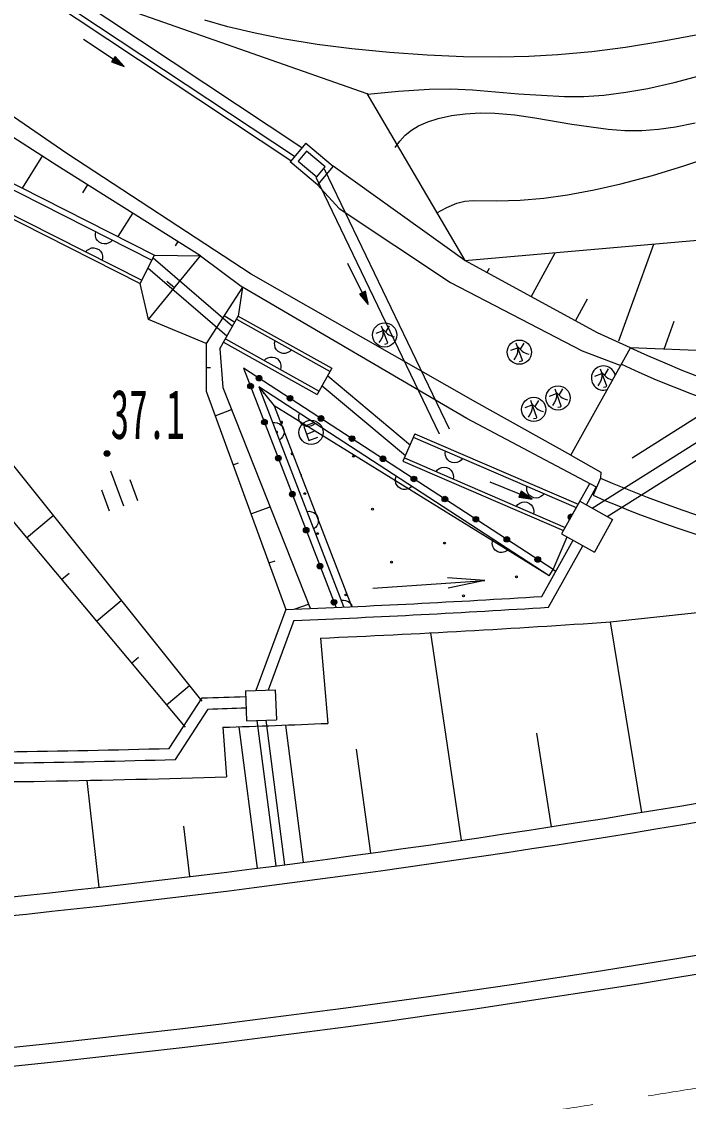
# Model space of a CAD drawing. Units: millimetres, scale not verified. Extents: x 40000 to 680000, y 20000 to 380000.
# Drawn here: x 423750 to 441552, y 273858 to 302675 of the extents above; entities that cross this region are included whole.
import ezdxf
from ezdxf.enums import TextEntityAlignment as Align

# ---------------------------------------------------------------- set-up
doc = ezdxf.new("R2010")
doc.units = ezdxf.units.MM
doc.header["$LTSCALE"] = 1000
doc.linetypes.add('CHAIN', pattern=[18.5, 12, -1.5, 3.5, -1.5])
doc.layers.add('M-BGD', color=7, linetype='Continuous', lineweight=25)
doc.layers.add('M-BMK', color=2, linetype='CHAIN', lineweight=13)
doc.styles.add('ＭＳ ゴシック', font='')
doc.styles.get('ＭＳ ゴシック').set_extended_font_data('MS Gothic')

msp = doc.modelspace()

# ---------------------------------------------------------------- linework, layer by layer
at = {"layer": 'M-BGD'}
for p, q in [((430938, 298957), (424417, 303288)), ((431035, 299072), (424650, 303313)), ((431230, 299303), (425116, 303364)), ((425441, 303399), (432966, 300758)), ((424689, 298834), (418694, 302668)), ((424961, 299155), (419677, 302775)), ((429253, 302538), (428638, 302714)), ((429986, 302363), (429253, 302538)), ((430727, 302218), (429986, 302363)), ((441804, 302324), (440840, 302141)), ((426492, 301480), (425403, 302193)), ((431644, 302067), (430727, 302218)), ((432564, 301946), (431644, 302067)), ((440840, 302141), (439869, 301986)), ((426247, 301745), (426151, 301599)), ((426166, 301605), (426247, 301729)), ((426492, 301480), (426247, 301745)), ((426247, 301729), (426461, 301501)), ((433568, 301846), (432564, 301946)), ((434576, 301775), (433568, 301846)), ((435545, 301735), (434576, 301775)), ((436510, 301725), (435545, 301735)), ((437291, 301742), (436510, 301725)), ((438067, 301789), (437291, 301742)), ((438969, 301872), (438067, 301789)), ((439869, 301986), (438969, 301872)), ((416995, 301488), (427230, 296308)), ((417063, 301622), (427298, 296442)), ((426151, 301599), (426492, 301480)), ((426462, 301500), (426166, 301605)), ((426184, 301609), (426251, 301711)), ((426432, 301520), (426184, 301609)), ((426202, 301613), (426255, 301693)), ((426403, 301539), (426202, 301613)), ((426220, 301616), (426259, 301675)), ((426373, 301558), (426220, 301616)), ((426239, 301620), (426263, 301657)), ((426343, 301578), (426239, 301620)), ((426251, 301711), (426432, 301520)), ((426255, 301693), (426403, 301539)), ((426257, 301624), (426266, 301639)), ((426313, 301597), (426257, 301624)), ((426259, 301675), (426373, 301558)), ((426262, 301631), (426313, 301597)), ((426263, 301657), (426343, 301578)), ((426266, 301639), (426313, 301597)), ((441174, 301052), (441873, 301240)), ((416679, 300863), (426914, 295683)), ((416724, 300952), (426959, 295772)), ((433808, 300822), (434630, 300875)), ((434630, 300875), (435209, 300878)), ((435209, 300878), (435787, 300851)), ((435787, 300851), (437015, 300747)), ((439881, 300790), (440468, 300893)), ((440468, 300893), (441174, 301052)), ((432966, 300758), (435584, 296295)), ((432985, 300739), (433808, 300822)), ((437015, 300747), (438241, 300674)), ((438241, 300674), (438764, 300680)), ((438764, 300680), (439291, 300716)), ((439291, 300716), (439881, 300790)), ((434349, 299894), (434598, 300004)), ((434598, 300004), (434868, 300089)), ((434868, 300089), (435228, 300165)), ((435228, 300165), (435594, 300211)), ((435594, 300211), (435988, 300236)), ((435988, 300236), (436382, 300231)), ((436382, 300231), (436916, 300186)), ((436916, 300186), (437453, 300111)), ((437453, 300111), (438435, 299940)), ((433987, 299643), (434156, 299779)), ((434156, 299779), (434349, 299894)), ((438435, 299940), (439413, 299800)), ((439413, 299800), (439858, 299770)), ((439858, 299770), (440307, 299770)), ((440307, 299770), (440757, 299803)), ((440757, 299803), (441211, 299866)), ((441211, 299866), (441731, 299973)), ((431339, 299432), (430920, 298936)), ((431339, 299432), (432068, 298818)), ((433727, 299312), (433845, 299486)), ((433845, 299486), (433987, 299643)), ((429878, 295935), (424961, 299155)), ((431357, 299221), (431132, 298954)), ((431856, 298800), (431357, 299221)), ((441429, 298824), (442694, 299253)), ((424312, 299098), (423761, 298232)), ((428523, 296420), (424689, 298834)), ((431648, 298322), (430920, 298936)), ((431132, 298954), (431630, 298533)), ((431630, 298533), (431856, 298800)), ((432068, 298818), (431648, 298321)), ((435173, 291799), (431837, 298737)), ((435584, 296295), (432068, 298818)), ((439745, 298342), (440590, 298568)), ((440590, 298568), (441429, 298824)), ((425515, 298333), (425373, 298109)), ((434903, 291669), (431613, 298512)), ((431648, 298321), (432224, 297683)), ((439036, 298181), (439745, 298342)), ((437696, 297966), (438328, 298052)), ((438328, 298052), (439036, 298181)), ((432224, 297683), (435197, 295713)), ((434837, 297571), (435098, 297715)), ((435098, 297715), (435371, 297831)), ((435371, 297831), (435585, 297881)), ((435585, 297881), (435807, 297902)), ((435807, 297902), (436438, 297890)), ((436438, 297890), (437062, 297909)), ((437062, 297909), (437696, 297966)), ((426718, 297568), (426318, 296938)), ((425719, 297008), (425728, 297068)), ((425723, 296951), (425719, 297008)), ((425742, 296880), (425723, 296951)), ((425778, 296829), (425742, 296880)), ((425822, 296787), (425778, 296829)), ((426174, 296842), (426130, 296800)), ((435584, 296295), (442379, 296890)), ((425457, 296533), (425501, 296575)), ((425501, 296575), (425550, 296605)), ((425550, 296605), (425617, 296633)), ((425617, 296633), (425679, 296635)), ((425679, 296635), (425740, 296624)), ((425740, 296624), (425809, 296589)), ((425809, 296589), (425853, 296547)), ((425891, 296752), (425822, 296787)), ((425853, 296547), (425889, 296495)), ((425952, 296741), (425891, 296752)), ((426014, 296743), (425952, 296741)), ((426081, 296770), (426014, 296743)), ((426130, 296800), (426081, 296770)), ((427921, 296803), (427850, 296690)), ((439696, 294159), (440630, 296735)), ((425889, 296495), (425908, 296424)), ((425912, 296367), (425903, 296307)), ((425908, 296424), (425912, 296367)), ((426914, 295683), (427298, 296442)), ((427142, 294722), (428523, 296420)), ((427264, 296374), (429382, 294547)), ((427298, 296442), (428523, 296420)), ((428523, 296420), (429648, 295587)), ((439125, 294366), (435584, 296295)), ((437355, 295330), (437995, 296505)), ((429233, 294280), (427124, 296098)), ((433005, 295127), (432461, 296221)), ((436174, 295974), (436238, 296091)), ((427142, 294722), (426914, 295683)), ((427833, 295571), (427625, 295739)), ((435878, 292515), (429878, 295935)), ((435197, 295713), (438719, 293885)), ((429648, 295587), (428673, 294082)), ((429648, 295587), (429532, 294817)), ((435637, 292079), (429648, 295587)), ((432928, 295480), (432771, 295401)), ((432771, 295401), (433005, 295127)), ((432787, 295400), (432920, 295466)), ((432989, 295159), (432787, 295400)), ((432804, 295394), (432914, 295448)), ((432973, 295191), (432804, 295394)), ((432822, 295388), (432908, 295431)), ((432958, 295223), (432822, 295388)), ((432840, 295382), (432902, 295413)), ((432942, 295255), (432840, 295382)), ((432857, 295376), (432896, 295395)), ((432926, 295286), (432857, 295376)), ((432875, 295370), (432890, 295378)), ((432890, 295378), (432910, 295318)), ((432896, 295395), (432926, 295286)), ((432902, 295413), (432942, 295255)), ((432908, 295431), (432958, 295223)), ((432914, 295448), (432973, 295191)), ((432920, 295466), (432989, 295160)), ((433005, 295127), (432928, 295480)), ((432910, 295318), (432875, 295370)), ((432883, 295374), (432910, 295318)), ((438535, 294687), (438855, 295275)), ((429143, 294118), (429532, 294817)), ((429160, 294834), (429441, 294653)), ((429532, 294817), (432034, 293424)), ((428673, 294082), (427142, 294722)), ((429484, 294730), (431985, 293336)), ((433353, 294559), (433519, 294102)), ((433565, 294555), (433468, 294390)), ((438986, 289693), (446687, 294542)), ((440904, 293933), (441174, 294677)), ((433212, 294364), (433399, 294432)), ((433373, 294243), (433340, 294181)), ((433390, 294303), (433373, 294243)), ((433383, 294475), (433514, 294344)), ((433397, 294361), (433390, 294303)), ((433399, 294432), (433397, 294361)), ((433514, 294344), (433556, 294313)), ((433556, 294313), (433635, 294278)), ((433635, 294278), (433699, 294258)), ((440009, 293968), (439125, 294366)), ((439384, 289471), (447175, 294377)), ((428673, 294082), (428675, 292814)), ((429045, 293942), (429143, 294118)), ((429045, 293942), (429119, 292912)), ((429143, 294118), (431644, 292725)), ((429192, 294206), (431693, 292812)), ((430504, 294096), (430516, 294155)), ((430507, 294038), (430504, 294096)), ((430523, 293967), (430507, 294038)), ((430556, 293914), (430523, 293967)), ((433340, 294181), (433291, 294110)), ((433503, 294071), (433439, 294060)), ((433513, 294085), (433503, 294071)), ((433519, 294102), (433513, 294085)), ((436808, 293904), (436994, 293972)), ((436948, 294098), (437114, 293642)), ((436979, 294014), (437109, 293884)), ((436994, 293972), (436993, 293900)), ((437161, 294094), (437063, 293929)), ((438410, 291102), (440009, 293968)), ((445202, 293767), (440009, 293968)), ((430224, 293631), (430269, 293671)), ((430269, 293671), (430319, 293699)), ((430319, 293699), (430388, 293724)), ((430388, 293724), (430450, 293724)), ((430450, 293724), (430510, 293710)), ((430510, 293710), (430578, 293673)), ((430599, 293870), (430556, 293914)), ((430578, 293673), (430621, 293629)), ((430667, 293832), (430599, 293870)), ((430726, 293819), (430667, 293832)), ((430789, 293818), (430726, 293819)), ((430857, 293843), (430789, 293818)), ((430907, 293871), (430857, 293843)), ((430953, 293912), (430907, 293871)), ((436936, 293720), (436887, 293649)), ((436968, 293782), (436936, 293720)), ((436986, 293842), (436968, 293782)), ((436993, 293900), (436986, 293842)), ((437109, 293884), (437152, 293852)), ((437152, 293852), (437230, 293817)), ((437230, 293817), (437295, 293797)), ((438719, 293885), (439747, 293499)), ((428674, 293448), (428796, 293448)), ((437943, 288049), (429677, 293429)), ((429677, 293429), (432137, 287055)), ((430621, 293629), (430654, 293576)), ((430654, 293576), (430670, 293504)), ((430672, 293447), (430661, 293387)), ((430670, 293504), (430672, 293447)), ((432034, 293424), (431644, 292725)), ((437098, 293610), (437035, 293599)), ((437109, 293624), (437098, 293610)), ((437114, 293642), (437109, 293624)), ((439195, 293408), (439361, 292951)), ((439407, 293404), (439310, 293239)), ((431923, 293225), (434128, 291372)), ((439054, 293213), (439241, 293281)), ((439215, 293092), (439182, 293030)), ((439232, 293152), (439215, 293092)), ((439225, 293324), (439356, 293193)), ((439239, 293210), (439232, 293152)), ((439241, 293281), (439239, 293210)), ((439356, 293193), (439398, 293162)), ((439398, 293162), (439477, 293127)), ((439477, 293127), (439530, 293110)), ((428675, 292814), (430808, 286987)), ((429119, 292912), (431453, 287020)), ((437834, 287882), (430086, 292924)), ((430086, 292924), (432347, 287065)), ((430086, 292924), (430495, 292419)), ((431774, 292958), (433995, 291092)), ((437981, 292878), (438147, 292421)), ((438012, 292794), (438142, 292663)), ((438194, 292874), (438096, 292709)), ((439182, 293030), (439133, 292958)), ((439345, 292919), (439281, 292909)), ((439355, 292934), (439345, 292919)), ((439361, 292951), (439355, 292934)), ((438410, 291102), (435878, 292515)), ((437333, 292571), (437499, 292115)), ((437545, 292567), (437448, 292402)), ((437841, 292683), (438027, 292751)), ((437968, 292500), (437920, 292428)), ((438001, 292562), (437968, 292500)), ((438019, 292622), (438001, 292562)), ((438026, 292680), (438019, 292622)), ((438027, 292751), (438026, 292680)), ((438142, 292663), (438185, 292632)), ((438185, 292632), (438263, 292597)), ((438263, 292597), (438328, 292577)), ((440048, 291035), (442586, 292634)), ((428915, 292158), (429354, 292319)), ((430495, 292419), (432557, 287076)), ((437834, 287882), (430495, 292419)), ((431152, 292162), (431168, 292220)), ((437193, 292377), (437379, 292444)), ((437353, 292255), (437320, 292193)), ((437371, 292315), (437353, 292255)), ((437364, 292487), (437494, 292357)), ((437378, 292373), (437371, 292315)), ((437379, 292444), (437378, 292373)), ((437494, 292357), (437537, 292325)), ((437537, 292325), (437615, 292290)), ((437615, 292290), (437680, 292270)), ((438131, 292389), (438068, 292378)), ((438142, 292404), (438131, 292389)), ((438147, 292421), (438142, 292404)), ((422470, 292142), (428563, 284542)), ((430453, 291973), (430514, 291975)), ((430514, 291975), (430570, 291965)), ((430570, 291965), (430639, 291940)), ((430639, 291940), (430687, 291899)), ((431151, 292105), (431152, 292162)), ((431162, 292032), (431151, 292105)), ((431191, 291977), (431162, 292032)), ((431231, 291930), (431191, 291977)), ((431296, 291888), (431231, 291930)), ((431524, 291954), (431286, 291867)), ((431587, 291948), (431539, 291910)), ((439099, 290250), (435637, 292079)), ((437320, 292193), (437272, 292122)), ((437483, 292083), (437420, 292072)), ((437494, 292097), (437483, 292083)), ((437499, 292115), (437494, 292097)), ((421548, 291690), (428115, 283842)), ((430687, 291899), (430724, 291851)), ((430749, 291655), (430715, 291590)), ((430724, 291851), (430752, 291779)), ((430757, 291718), (430749, 291655)), ((430752, 291779), (430757, 291718)), ((431286, 291867), (431421, 291495)), ((431355, 291870), (431296, 291888)), ((431417, 291866), (431355, 291870)), ((431358, 291669), (431559, 291742)), ((431487, 291886), (431417, 291866)), ((431539, 291910), (431487, 291886)), ((434247, 291675), (433930, 290941)), ((434247, 291675), (438605, 289793)), ((430680, 291545), (430633, 291506)), ((430715, 291590), (430680, 291545)), ((431421, 291495), (431659, 291581)), ((434207, 291584), (438557, 289705)), ((435060, 291153), (435065, 291213)), ((435068, 291096), (435060, 291153)), ((435091, 291026), (435068, 291096)), ((438410, 291102), (439213, 290654)), ((429394, 290848), (429536, 290900)), ((433930, 290941), (438214, 289091)), ((433969, 291033), (438263, 289178)), ((434901, 290746), (434967, 290778)), ((434967, 290778), (435029, 290783)), ((435029, 290783), (435090, 290776)), ((435090, 290776), (435161, 290746)), ((435129, 290977), (435091, 291026)), ((435176, 290938), (435129, 290977)), ((435247, 290907), (435176, 290938)), ((435308, 290900), (435247, 290907)), ((435371, 290905), (435308, 290900)), ((435436, 290937), (435371, 290905)), ((435483, 290970), (435436, 290937)), ((435524, 291015), (435483, 290970)), ((426125, 290690), (426467, 289750)), ((433734, 290424), (433735, 290481)), ((433735, 290481), (433751, 290539)), ((434813, 290668), (434854, 290713)), ((434854, 290713), (434901, 290746)), ((435161, 290746), (435208, 290706)), ((435208, 290706), (435247, 290657)), ((435247, 290657), (435270, 290587)), ((435270, 290587), (435278, 290530)), ((435278, 290530), (435272, 290470)), ((439205, 290491), (439005, 290033)), ((439213, 290654), (439205, 290491)), ((426637, 290453), (426842, 289890)), ((433744, 290351), (433734, 290424)), ((433774, 290296), (433744, 290351)), ((433814, 290249), (433774, 290296)), ((433879, 290207), (433814, 290249)), ((433938, 290190), (433879, 290207)), ((434000, 290185), (433938, 290190)), ((434070, 290205), (434000, 290185)), ((434122, 290229), (434070, 290205)), ((434170, 290267), (434122, 290229)), ((437381, 289934), (436260, 290380)), ((437234, 290214), (437240, 290274)), ((437242, 290157), (437234, 290214)), ((438352, 289338), (438917, 290351)), ((438828, 289781), (439091, 290253)), ((425885, 290180), (426090, 289616)), ((437088, 290145), (437023, 289982)), ((437023, 289982), (437381, 289934)), ((437036, 289991), (437091, 290129)), ((437347, 289947), (437036, 289991)), ((437053, 289998), (437098, 290112)), ((437314, 289961), (437053, 289998)), ((437070, 290006), (437106, 290095)), ((437281, 289974), (437070, 290006)), ((437087, 290013), (437113, 290078)), ((437248, 289987), (437087, 290013)), ((437381, 289934), (437088, 290145)), ((437091, 290129), (437346, 289948)), ((437098, 290112), (437314, 289961)), ((437104, 290020), (437120, 290061)), ((437216, 290000), (437104, 290020)), ((437106, 290095), (437281, 289974)), ((437113, 290078), (437248, 289987)), ((437120, 290061), (437216, 290000)), ((437121, 290028), (437128, 290044)), ((437182, 290013), (437121, 290028)), ((437124, 290036), (437182, 290013)), ((437128, 290044), (437182, 290013)), ((437265, 290087), (437242, 290157)), ((437304, 290038), (437265, 290087)), ((437351, 289998), (437304, 290038)), ((437422, 289968), (437351, 289998)), ((437483, 289960), (437422, 289968)), ((437545, 289966), (437483, 289960)), ((437611, 289998), (437545, 289966)), ((437658, 290031), (437611, 289998)), ((437699, 290076), (437658, 290031)), ((429874, 289538), (430382, 289724)), ((436960, 289741), (437001, 289786)), ((437001, 289786), (437048, 289819)), ((437048, 289819), (437113, 289850)), ((437113, 289850), (437176, 289856)), ((437176, 289856), (437237, 289849)), ((437237, 289849), (437308, 289818)), ((437308, 289818), (437355, 289779)), ((437355, 289779), (437393, 289730)), ((437393, 289730), (437416, 289660)), ((437416, 289660), (437425, 289603)), ((438653, 289878), (438166, 289005)), ((438653, 289878), (439527, 289391)), ((423881, 288901), (424592, 289496)), ((431368, 289604), (431428, 289606)), ((431428, 289606), (431485, 289595)), ((431485, 289595), (431553, 289571)), ((431553, 289571), (431601, 289530)), ((431601, 289530), (431638, 289482)), ((431638, 289482), (431666, 289409)), ((431671, 289348), (431663, 289286)), ((431666, 289409), (431671, 289348)), ((437425, 289603), (437419, 289543)), ((439527, 289391), (439040, 288518)), ((431595, 289175), (431548, 289137)), ((431629, 289221), (431595, 289175)), ((431663, 289286), (431629, 289221)), ((436316, 288743), (436318, 288800)), ((436318, 288800), (436333, 288859)), ((437636, 287336), (438472, 288835)), ((437943, 288049), (438311, 288924)), ((438166, 289005), (439040, 288518)), ((436327, 288670), (436316, 288743)), ((436357, 288615), (436327, 288670)), ((436396, 288568), (436357, 288615)), ((436461, 288526), (436396, 288568)), ((436520, 288509), (436461, 288526)), ((436583, 288504), (436520, 288509)), ((436652, 288524), (436583, 288504)), ((436704, 288549), (436652, 288524)), ((436752, 288586), (436704, 288549)), ((437819, 287047), (438734, 288688)), ((430354, 288228), (430516, 288287)), ((424815, 287786), (425021, 287958)), ((437834, 287882), (437943, 288049)), ((437943, 288049), (438010, 288006)), ((433127, 287559), (436120, 287763)), ((436120, 287763), (435123, 287835)), ((436120, 287763), (435142, 287557)), ((425748, 286670), (426412, 287225)), ((431057, 286999), (431409, 287128)), ((432282, 287234), (432343, 287236)), ((432343, 287236), (432399, 287226)), ((432399, 287226), (432467, 287201)), ((432467, 287201), (432515, 287161)), ((432515, 287161), (432553, 287112)), ((432553, 287112), (432566, 287077)), ((439467, 286656), (443016, 287043)), ((430808, 286987), (430006, 284823)), ((431020, 286695), (430330, 284834)), ((439467, 286656), (440299, 281572)), ((431731, 286224), (431921, 283947)), ((434670, 286363), (435481, 280826)), ((426681, 285555), (426873, 285715)), ((427615, 284439), (428231, 284955)), ((429723, 284812), (430526, 284841)), ((429723, 284812), (429752, 284013)), ((430522, 284841), (430551, 284042)), ((427690, 283278), (428567, 284624)), ((427855, 282982), (428733, 284329)), ((429548, 283856), (430037, 280080)), ((429752, 284013), (430551, 284042)), ((430031, 284023), (430533, 280144)), ((430272, 284032), (430771, 280175)), ((430793, 283901), (431267, 280239)), ((429124, 283841), (429217, 282524)), ((437892, 281189), (437504, 283687)), ((432685, 283261), (433068, 280482)), ((425492, 282425), (425813, 279573)), ((428070, 281207), (428234, 279856))]:
    msp.add_line(p, q, dxfattribs=at)
for centre, radius in [((433442, 294313), 323), ((437038, 293853), 323), ((430090, 293160), 74.6), ((430090, 293160), 66), ((430090, 293160), 57.4), ((430090, 293160), 48.4), ((430090, 293160), 39.8), ((430090, 293160), 29.2), ((430090, 293160), 20.3), ((430090, 293160), 11.6), ((430090, 293160), 2.3), ((429862, 292949), 74.6), ((429862, 292949), 66), ((429862, 292949), 57.4), ((429862, 292949), 48.4), ((429862, 292949), 39.8), ((429862, 292949), 29.2), ((429862, 292949), 20.3), ((429862, 292949), 11.6), ((429862, 292949), 2.3), ((438071, 292632), 323), ((430917, 292622), 74.6), ((430917, 292622), 66), ((430917, 292622), 57.4), ((430917, 292622), 48.4), ((430917, 292622), 39.8), ((430917, 292622), 29.2), ((430917, 292622), 20.3), ((430917, 292622), 11.6), ((430917, 292622), 2.3), ((437422, 292325), 323), ((430233, 291987), 74.6), ((430233, 291987), 66), ((430233, 291987), 57.4), ((430233, 291987), 48.4), ((430233, 291987), 39.8), ((430233, 291987), 29.2), ((430233, 291987), 20.3), ((430233, 291987), 11.6), ((430233, 291987), 2.3), ((431477, 291712), 323), ((431743, 292084), 74.6), ((431743, 292084), 66), ((431743, 292084), 57.4), ((431743, 292084), 48.4), ((431743, 292084), 39.8), ((431743, 292084), 29.2), ((431743, 292084), 20.3), ((431743, 292084), 11.6), ((431743, 292084), 2.3), ((432570, 291546), 74.6), ((432570, 291546), 66), ((432570, 291546), 57.4), ((432570, 291546), 48.4), ((432570, 291546), 39.8), ((432570, 291546), 29.2), ((432570, 291546), 20.3), ((432570, 291546), 11.6), ((432570, 291546), 2.3), ((426031, 291149), 75), ((426031, 291149), 65.6), ((426031, 291149), 56.3), ((426031, 291149), 46.9), ((426031, 291149), 37.5), ((426031, 291149), 28.2), ((426031, 291149), 18.8), ((426031, 291149), 9.4), ((430605, 291025), 74.6), ((430605, 291025), 66), ((430605, 291025), 57.4), ((430605, 291025), 48.4), ((430605, 291025), 39.8), ((430605, 291025), 29.2), ((432612, 291074), 24.9), ((433397, 291008), 74.6), ((433397, 291008), 66), ((433397, 291008), 57.4), ((433397, 291008), 48.4), ((430605, 291025), 20.3), ((430605, 291025), 11.6), ((430605, 291025), 2.3), ((433397, 291008), 39.8), ((433397, 291008), 29.2), ((433397, 291008), 20.3), ((433397, 291008), 11.6), ((433397, 291008), 2.3), ((434223, 290470), 74.6), ((434223, 290470), 66), ((434223, 290470), 57.4), ((434223, 290470), 48.4), ((434223, 290470), 39.8), ((434223, 290470), 29.2), ((434223, 290470), 20.3), ((434223, 290470), 11.6), ((434223, 290470), 2.3), ((430976, 290064), 74.6), ((430976, 290064), 66), ((430976, 290064), 57.4), ((430976, 290064), 48.4), ((430976, 290064), 39.8), ((430976, 290064), 29.2), ((430976, 290064), 20.3), ((430976, 290064), 11.6), ((430976, 290064), 2.3), ((431311, 290077), 24.9), ((435050, 289933), 74.6), ((435050, 289933), 66), ((435050, 289933), 57.4), ((435050, 289933), 48.4), ((435050, 289933), 39.8), ((435050, 289933), 29.2), ((435050, 289933), 20.3), ((435050, 289933), 11.6), ((435050, 289933), 2.3), ((433120, 289663), 24.9), ((435876, 289394), 74.6), ((435876, 289394), 66), ((435876, 289394), 57.4), ((435876, 289394), 48.4), ((435876, 289394), 39.8), ((435876, 289394), 29.2), ((435876, 289394), 20.3), ((435876, 289394), 11.6), ((435876, 289394), 2.3), ((431347, 289102), 74.6), ((431347, 289102), 66), ((431347, 289102), 57.4), ((431347, 289102), 48.4), ((431347, 289102), 39.8), ((431347, 289102), 29.2), ((431347, 289102), 20.3), ((431347, 289102), 11.6), ((431347, 289102), 2.3), ((431649, 289011), 24.9), ((435039, 288759), 24.9), ((436703, 288857), 74.6), ((436703, 288857), 66), ((436703, 288857), 57.4), ((436703, 288857), 48.4), ((436703, 288857), 39.8), ((436703, 288857), 29.2), ((436703, 288857), 20.3), ((436703, 288857), 11.6), ((436703, 288857), 2.3), ((431718, 288141), 74.6), ((431718, 288141), 66), ((431718, 288141), 57.4), ((431718, 288141), 48.4), ((431718, 288141), 39.8), ((433628, 288251), 24.9), ((437530, 288319), 74.6), ((437530, 288319), 66), ((437530, 288319), 57.4), ((437530, 288319), 48.4), ((437530, 288319), 39.8), ((437530, 288319), 29.2), ((437530, 288319), 20.3), ((437530, 288319), 11.6), ((437530, 288319), 2.3), ((431718, 288141), 29.2), ((431718, 288141), 20.3), ((431718, 288141), 11.6), ((431718, 288141), 2.3), ((436959, 287856), 24.9), ((432402, 287373), 24.9), ((435548, 287348), 24.9), ((432089, 287179), 74.6), ((432089, 287179), 66), ((432089, 287179), 57.4), ((432089, 287179), 48.4), ((432089, 287179), 39.8), ((432089, 287179), 29.2), ((432089, 287179), 20.3), ((432089, 287179), 11.6), ((432089, 287179), 2.3)]:
    msp.add_circle(centre, radius, dxfattribs=at)
for centre, radius, start, end in [((450808, 317069), 25500, 244.9456, 280.4645), ((439284, 293162), 323, 12.7445, 288.9177), ((450808, 317069), 26000, 244.8663, 280.5062), ((430220, 292780), 24.9, 160.4957, 277.5477), ((430692, 291977), 24.9, 209.4725, 192.7294), ((430557, 291715), 24.9, 281.7162, 120.4867), ((430973, 291143), 24.9, 77.1307, 325.0712), ((431200, 290566), 24.9, 313.4013, 88.8006), ((450808, 317069), 29000, 246.4149, 267.6573), ((450808, 317069), 29500, 246.4149, 267.6707), ((438411, 289449), 75, 58.9215, 242.782), ((438411, 289449), 65.6, 58.6464, 243.0571), ((438411, 289449), 56.3, 58.2777, 243.4259), ((438411, 289449), 46.9, 57.764, 243.9395), ((438411, 289449), 37.5, 56.989, 244.7145), ((438411, 289449), 28.2, 55.7029, 246.0006), ((438411, 289449), 18.8, 53.5268, 248.1767), ((438411, 289449), 9.4, 45.2617, 256.4418), ((431986, 287945), 24.9, 343.397, 58.8058), ((419686, 571208), 284439, 272.24091, 273.61823), ((419686, 571208), 284739, 272.28119, 273.65118), ((419686, 571208), 285239, 272.42023, 273.97668), ((419669, 571325), 286839, 271.77771, 272.0097), ((393083, 570236), 292500, 273.63818, 282.15424), ((419669, 571325), 287139, 271.80896, 272.00977), ((419669, 571325), 287639, 271.88373, 272.44128), ((393083, 570236), 293000, 273.63806, 282.15424), ((419669, 571325), 288159, 269.8703, 271.59503), ((419669, 571325), 288459, 269.90881, 271.62622), ((419669, 571325), 288959, 269.97284, 271.89362), ((393083, 570236), 296500, 268.3421, 282.15424), ((393083, 570236), 297000, 268.34283, 282.15424), ((393083, 570236), 303000, 268.35126, 282.1958)]:
    msp.add_arc(centre, radius, start, end, dxfattribs=at)
at = {"layer": 'M-BMK'}
msp.add_arc((393083, 570237), 300000, 268.49036, 287.30249, dxfattribs=at)

# ---------------------------------------------------------------- texts
at = {"layer": 'M-BGD', "style": 'ＭＳ ゴシック', "width": 0.55}
msp.add_text('37.1', height=1320, dxfattribs=at).set_placement((426128, 291142), align=Align.BOTTOM_LEFT)

doc.saveas('drawing.dxf')
